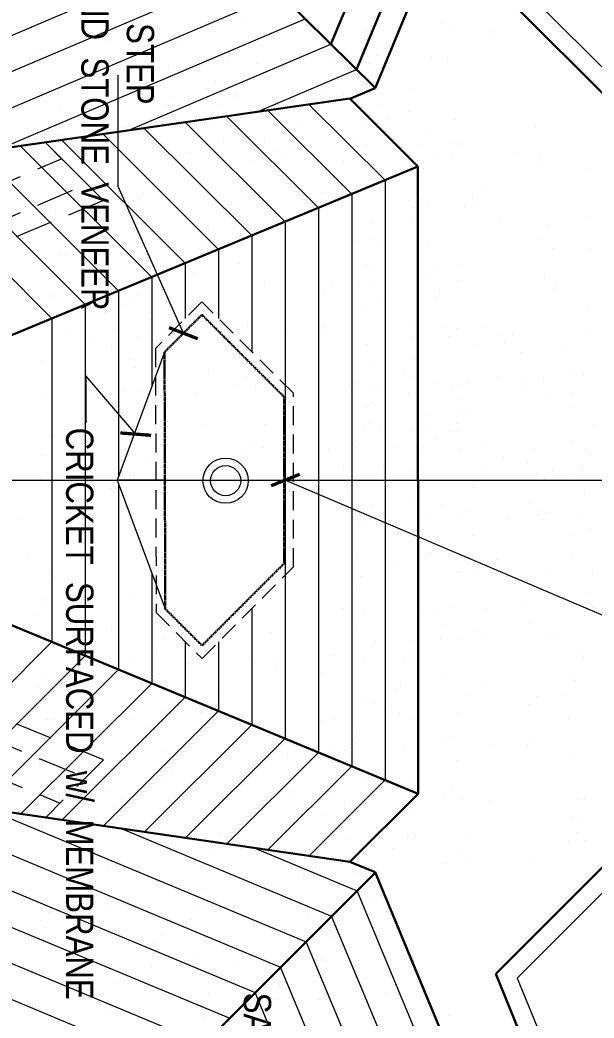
# Model space of a CAD drawing. Header units: inches. Extents: x -10188 to 9179, y -281 to 6710.
# Drawn here: x -1920.1 to -1730.5, y 1859.7 to 2189.4 of the extents above; entities that cross this region are included whole.
import ezdxf

# ---------------------------------------------------------------- set-up
doc = ezdxf.new("R2010")
doc.units = ezdxf.units.IN
doc.header["$MEASUREMENT"] = 0
doc.linetypes.add('HIDDEN', pattern=[0.375, 0.25, -0.125])
for name, color, linetype, lineweight in [('GUTTER', 7, 'Continuous', 15), ('MASONRY', 16, 'HIDDEN', 30), ('ROOF LINE', 7, 'Continuous', 30), ('ROOFLINE', 7, 'HIDDEN', 30)]:
    doc.layers.add(name, color=color, linetype=linetype, lineweight=lineweight)
doc.layers.add('ROOF_FRAMING_PLAN', color=3, linetype='Continuous')
doc.layers.add('SOUTH_ELEVATION', color=7, linetype='Continuous')
doc.styles.add('ARCHENT', font='technical.ttf', dxfattribs={"height": 6})
doc.styles.add('ARCHENTLTD', font='technical.ttf', dxfattribs={"height": 0.1875})
doc.dimstyles.new('ARCHENTLTD', dxfattribs={"dimscale": 0.05, "dimtxt": 0.1875, "dimasz": 3, "dimexe": 9, "dimexo": 1, "dimgap": 2.5, "dimtad": 0, "dimdec": 1, "dimzin": 1, "dimdsep": 46, "dimlunit": 4, "dimtxsty": 'ARCHENTLTD', "dimblk": 'ARCHTICK', "dimcen": 6, "dimclrd": 256, "dimclre": 256, "dimclrt": 256, "dimaunit": 1, "dimadec": 0, "dimazin": 0, "dimtfac": 1, "dimtdec": 1, "dimtofl": 0, "dimtmove": 1, "dimatfit": 3, "dimldrblk": 'ARCHTICK', "dimfxl": 1, "dimfrac": 2, "dimtolj": 1, "dimtzin": 0, "dimlwd": 9, "dimlwe": 9, "dimarcsym": 0})

# ---------------------------------------------------------------- blocks, each defined once
blk = doc.blocks.new('_ArchTick')
at = {"color": 0, "linetype": 'ByBlock', "const_width": 0.15}
blk.add_lwpolyline([(-0.5, -0.5), (0.5, 0.5)], dxfattribs=at)

msp = doc.modelspace()

# ---------------------------------------------------------------- linework, layer by layer
at = {"layer": 'GUTTER'}
for p, q in [((-1774.27, 2220.27), (-1651.46, 2097.43)), ((-1651.41, 1977.45), (-1755.89, 1872.88)), ((-1755.89, 1872.88), (-1730.58, 1811.09))]:
    msp.add_line(p, q, dxfattribs=at)
at = {"layer": 'MASONRY', "linetype": 'HIDDEN', "lineweight": 9, "ltscale": 25}
for p, q in [((-1860.01, 2096.28), (-1875.35, 2080.94)), ((-1829.81, 2066.1), (-1860.01, 2096.28)), ((-1875.35, 2080.94), (-1875.11, 1993.64)), ((-1829.79, 2008.71), (-1829.81, 2066.1)), ((-1859.97, 1978.51), (-1829.79, 2008.71)), ((-1875.11, 1993.64), (-1859.97, 1978.51))]:
    msp.add_line(p, q, dxfattribs=at)
at = {"layer": 'MASONRY'}
for p, q in [((-1860.01, 2092.04), (-1872.34, 2079.7)), ((-1832.8, 2064.85), (-1860.01, 2092.04)), ((-1872.34, 2079.7), (-1872.12, 1994.88)), ((-1832.79, 2009.95), (-1832.8, 2064.85)), ((-1859.97, 1982.75), (-1832.79, 2009.95)), ((-1872.12, 1994.88), (-1859.97, 1982.75))]:
    msp.add_line(p, q, dxfattribs=at)
at = {"layer": 'ROOF LINE', "color": 93}
for p, q in [((-1770.22, 2295.56), (-1817.43, 2181.4)), ((-1758.31, 2295.58), (-1808.98, 2173.04)), ((-1913.61, 2276.6), (-1802.94, 2167.06)), ((-1999.37, 2053.52), (-1788.65, 2140.97)), ((-1999.37, 2021.22), (-1788.57, 1933.79)), ((-1912.91, 1797.54), (-1802.61, 1907.92))]:
    msp.add_line(p, q, dxfattribs=at)
at = {"layer": 'ROOF LINE'}
for p, q in [((-1749.65, 2295.47), (-1802.83, 2166.94)), ((-1781.51, 2219.03), (-1657.46, 2094.95)), ((-1811.13, 2163.42), (-1802.83, 2166.94)), ((-1931.5, 2146.2), (-1811.19, 2163.48)), ((-1811.19, 2163.48), (-1788.67, 2140.96)), ((-1788.65, 2140.97), (-1788.57, 1933.79)), ((-1657.41, 1979.93), (-1762.95, 1874.29)), ((-1811.1, 1911.3), (-1788.57, 1933.79)), ((-1930.98, 1928.77), (-1811.19, 1911.28)), ((-1802.74, 1907.84), (-1811.1, 1911.3)), ((-1749.47, 1779.35), (-1802.74, 1907.84)), ((-1762.95, 1874.29), (-1735.18, 1806.5))]:
    msp.add_line(p, q, dxfattribs=at)
at = {"layer": 'ROOF LINE', "color": 93, "lineweight": 9}
for p, q in [((-1931.56, 2180.64), (-1851.22, 2214.84)), ((-1931.54, 2168.69), (-1842.77, 2206.48)), ((-1931.52, 2156.75), (-1834.32, 2198.12)), ((-1931.5, 2144.8), (-1825.88, 2189.76)), ((-1887.52, 2099.94), (-1975.92, 2188.1)), ((-1884.15, 2153), (-1817.43, 2181.4)), ((-1898.52, 2095.37), (-1980.64, 2177.27)), ((-1841.77, 2159.09), (-1808.98, 2173.04)), ((-1909.52, 2090.81), (-1985.18, 2166.26)), ((-1799.52, 2136.46), (-1824.67, 2161.54)), ((-1821.52, 2127.33), (-1851.91, 2157.63)), ((-1810.52, 2131.89), (-1838.29, 2159.59)), ((-1843.52, 2118.2), (-1879.14, 2153.72)), ((-1832.52, 2122.76), (-1865.53, 2155.68)), ((-1854.52, 2113.63), (-1892.76, 2151.77)), ((-1876.52, 2104.5), (-1919.99, 2147.86)), ((-1892.5, 2129.76), (-1911.82, 2149.03)), ((-1865.52, 2109.07), (-1906.38, 2149.81)), ((-1799.52, 2136.46), (-1799.52, 1938.34)), ((-1810.52, 2131.89), (-1810.52, 1942.9)), ((-1821.52, 2127.33), (-1821.52, 1947.46)), ((-1832.52, 2122.76), (-1832.52, 1952.02)), ((-1843.52, 2118.2), (-1843.52, 2079.81)), ((-1854.52, 2113.63), (-1854.52, 2090.8)), ((-1865.52, 2109.07), (-1865.52, 2090.77)), ((-1876.52, 2104.5), (-1876.52, 2068.44)), ((-1887.52, 2099.94), (-1887.52, 2038.84)), ((-1898.52, 2095.37), (-1898.52, 1979.4)), ((-1909.52, 2090.81), (-1909.52, 1983.96)), ((-1887.52, 2036.05), (-1887.52, 1974.84)), ((-1876.52, 2006.66), (-1876.52, 1970.27)), ((-1843.52, 1994.96), (-1843.52, 1956.59)), ((-1985.15, 1908.48), (-1909.52, 1983.96)), ((-1865.52, 1984.06), (-1865.52, 1965.71)), ((-1854.52, 1983.96), (-1854.52, 1961.15)), ((-1980.61, 1897.47), (-1898.52, 1979.4)), ((-1976.07, 1886.46), (-1887.52, 1974.84)), ((-1919.98, 1926.9), (-1876.52, 1970.27)), ((-1906.36, 1924.95), (-1865.52, 1965.71)), ((-1892.75, 1922.99), (-1854.52, 1961.15)), ((-1879.14, 1921.04), (-1843.52, 1956.59)), ((-1865.53, 1919.08), (-1832.52, 1952.02)), ((-1851.91, 1917.13), (-1821.52, 1947.46)), ((-1838.3, 1915.18), (-1810.52, 1942.9)), ((-1824.69, 1913.22), (-1799.52, 1938.34)), ((-1930.98, 1928.8), (-1825.6, 1884.91)), ((-1886.16, 1922.05), (-1817.19, 1893.33)), ((-1931, 1916.89), (-1834.01, 1876.5)), ((-1842.49, 1915.78), (-1808.78, 1901.74)), ((-1931.02, 1904.98), (-1842.41, 1868.08)), ((-1757.76, 1779.46), (-1808.78, 1901.74)), ((-1931.04, 1893.08), (-1850.82, 1859.67)), ((-1769.67, 1779.44), (-1817.19, 1893.33)), ((-1781.58, 1779.42), (-1825.6, 1884.91)), ((-1931.06, 1881.17), (-1859.23, 1851.25)), ((-1793.5, 1779.41), (-1834.01, 1876.5)), ((-1931.09, 1869.26), (-1867.64, 1842.84)), ((-1805.41, 1779.39), (-1842.41, 1868.08))]:
    msp.add_line(p, q, dxfattribs=at)
at = {"layer": 'ROOF LINE', "color": 7, "linetype": 'HIDDEN', "lineweight": 9, "ltscale": 50}
for p, q in [((-1892.5, 2129.76), (-1911.82, 2149.03)), ((-1931.47, 2132.86), (-1906.34, 2143.56)), ((-1931.45, 2120.91), (-1897.94, 2135.18)), ((-1931.09, 1952.67), (-1898.44, 1939.08)), ((-1892.5, 1945), (-1911.82, 1925.73)), ((-1930.96, 1940.7), (-1906.87, 1930.67))]:
    msp.add_line(p, q, dxfattribs=at)
at = {"layer": 'ROOF LINE', "linetype": 'HIDDEN', "lineweight": 9, "ltscale": 50}
for p, q in [((-1892.5, 2129.76), (-1931.3, 2113.67)), ((-1892.51, 1944.99), (-1931.25, 1961.02))]:
    msp.add_line(p, q, dxfattribs=at)
at = {"layer": 'ROOF LINE', "lineweight": 9}
for p, q in [((-1872.34, 2079.7), (-1888.04, 2037.44)), ((-1888.04, 2037.44), (-1872.12, 1994.88)), ((-1872.23, 2037.44), (-1888.04, 2037.44))]:
    msp.add_line(p, q, dxfattribs=at)
for centre, radius in [((-1852.17, 2037.22), 7.48), ((-1852.17, 2037.22, -2), 4.97)]:
    msp.add_circle(centre, radius, dxfattribs=at)
at = {"layer": 'ROOFLINE', "color": 7, "linetype": 'Continuous', "lineweight": 25, "ltscale": 100}
for p, q in [((-1916.32, 2186.83), (-1916.32, 2186.83)), ((-1885.97, 2188.64), (-1885.97, 2188.64)), ((-1853.02, 2188.82), (-1853.02, 2188.82)), ((-1846.22, 2189.26), (-1846.22, 2189.26)), ((-1780.44, 2189.04), (-1780.44, 2189.04)), ((-1776.86, 2186.99), (-1776.86, 2186.99)), ((-1891.06, 2182.8), (-1891.06, 2182.8)), ((-1877.05, 2183.92), (-1877.05, 2183.92)), ((-1863.57, 2184.15), (-1863.57, 2184.15)), ((-1834.67, 2185.1), (-1834.67, 2185.1)), ((-1818.49, 2183.02), (-1818.49, 2183.02)), ((-1805.77, 2186.04), (-1805.77, 2186.04)), ((-1764.82, 2183.83), (-1764.82, 2183.83)), ((-1763.88, 2185.77), (-1763.88, 2185.77)), ((-1867.03, 2181.71), (-1867.03, 2181.71)), ((-1799.69, 2179.87), (-1799.69, 2179.87)), ((-1915.3, 2179.02), (-1915.3, 2179.02)), ((-1892.34, 2176.77), (-1892.34, 2176.77)), ((-1881.08, 2177.6), (-1881.08, 2177.6)), ((-1858.18, 2176.21), (-1858.18, 2176.21)), ((-1857.24, 2176.52), (-1857.24, 2176.52)), ((-1854.71, 2179.29), (-1854.71, 2179.29)), ((-1851.41, 2176.63), (-1851.41, 2176.63)), ((-1820.47, 2179.06), (-1820.47, 2179.06)), ((-1810.85, 2176.21), (-1810.85, 2176.21)), ((-1802.35, 2177.67), (-1802.35, 2177.67)), ((-1784.26, 2177.03), (-1784.26, 2177.03)), ((-1778.84, 2176.85), (-1778.84, 2176.85)), ((-1894.87, 2174), (-1894.87, 2174)), ((-1890.04, 2174.99), (-1890.04, 2174.99)), ((-1870.97, 2174.19), (-1870.97, 2174.19)), ((-1842.07, 2175.14), (-1842.07, 2175.14)), ((-1817.46, 2175.21), (-1817.46, 2175.21)), ((-1813.17, 2176.08), (-1813.17, 2176.08)), ((-1804.88, 2174.91), (-1804.88, 2174.91)), ((-1893.58, 2171.62), (-1893.58, 2171.62)), ((-1814.88, 2169.88), (-1814.88, 2169.88)), ((-1811.71, 2170.08), (-1811.71, 2170.08)), ((-1913.69, 2166.83), (-1913.69, 2166.83)), ((-1858.03, 2166.94), (-1858.03, 2166.94)), ((-1855.5, 2169.19), (-1855.5, 2169.19)), ((-1790.93, 2166.7), (-1790.93, 2166.7)), ((-1877.63, 2163.87), (-1877.63, 2163.87)), ((-1869.2, 2163.47), (-1869.2, 2163.47)), ((-1848.73, 2164.81), (-1848.73, 2164.81)), ((-1848.41, 2164.1), (-1848.41, 2164.1)), ((-1819.83, 2165.76), (-1819.83, 2165.76)), ((-1815.85, 2163.02), (-1815.85, 2163.02)), ((-1813.37, 2164.94), (-1813.37, 2164.94)), ((-1906.83, 2160.95), (-1906.83, 2160.95)), ((-1888.43, 2162.8), (-1888.43, 2162.8)), ((-1871.86, 2161.28), (-1871.86, 2161.28)), ((-1854.47, 2161.38), (-1854.47, 2161.38)), ((-1816.84, 2161.86), (-1816.84, 2161.86)), ((-1815.9, 2162.17), (-1815.9, 2162.17)), ((-1810.69, 2162.28), (-1810.69, 2162.28)), ((-1801.84, 2161.44), (-1801.84, 2161.44)), ((-1904.91, 2158.91), (-1904.91, 2158.91)), ((-1874.39, 2158.51), (-1874.39, 2158.51)), ((-1852.44, 2157.77), (-1852.44, 2157.77)), ((-1798.33, 2156.75), (-1798.33, 2156.75)), ((-1791.83, 2159.23), (-1791.83, 2159.23)), ((-1776.15, 2156.47), (-1776.15, 2156.47)), ((-1885.03, 2153.91), (-1885.03, 2153.91)), ((-1856.13, 2154.86), (-1856.13, 2154.86)), ((-1848.73, 2156.25), (-1848.73, 2156.25)), ((-1827.23, 2155.8), (-1827.23, 2155.8)), ((-1805.87, 2155.12), (-1805.87, 2155.12)), ((-1749.68, 2154.19), (-1749.68, 2154.19)), ((-1908.94, 2152.59), (-1908.94, 2152.59)), ((-1907.65, 2151.34), (-1907.65, 2151.34)), ((-1885.97, 2151.98), (-1885.97, 2151.98)), ((-1878.74, 2152.28), (-1878.74, 2152.28)), ((-1809.08, 2150.08), (-1809.08, 2150.08)), ((-1785.02, 2152.26), (-1785.02, 2152.26)), ((-1852.87, 2149.19), (-1852.87, 2149.19)), ((-1839.4, 2149.33), (-1839.4, 2149.33)), ((-1834.85, 2146.72), (-1834.85, 2146.72)), ((-1830.52, 2146.93), (-1830.52, 2146.93)), ((-1805.95, 2147.67), (-1805.95, 2147.67)), ((-1787.72, 2148.17), (-1787.72, 2148.17)), ((-1777.05, 2148.61), (-1777.05, 2148.61)), ((-1775.5, 2147.51), (-1775.5, 2147.51)), ((-1775.12, 2148.67), (-1775.12, 2148.67)), ((-1911.01, 2146.45), (-1911.01, 2146.45)), ((-1863.75, 2145.78), (-1863.75, 2145.78)), ((-1833.06, 2144.16), (-1833.06, 2144.16)), ((-1782.82, 2144.46), (-1782.82, 2144.46)), ((-1777.1, 2143.93), (-1777.1, 2143.93)), ((-1756.91, 2145.56), (-1756.91, 2145.56)), ((-1748.2, 2144.88), (-1748.2, 2144.88)), ((-1885.89, 2141.93), (-1885.89, 2141.93)), ((-1843.43, 2143), (-1843.43, 2143)), ((-1813.17, 2142.64), (-1813.17, 2142.64)), ((-1806, 2142.99), (-1806, 2142.99)), ((-1786.7, 2140.36), (-1786.7, 2140.36)), ((-1748.07, 2142), (-1748.07, 2142)), ((-1732.86, 2140.43), (-1732.86, 2140.43)), ((-1909.98, 2138.64), (-1909.98, 2138.64)), ((-1876.97, 2137.21), (-1876.97, 2137.21)), ((-1812.14, 2134.84), (-1812.14, 2134.84)), ((-1766.4, 2134.64), (-1766.4, 2134.64)), ((-1893.77, 2133.25), (-1893.77, 2133.25)), ((-1881, 2130.89), (-1881, 2130.89)), ((-1879.18, 2131.67), (-1879.18, 2131.67)), ((-1845.01, 2131.11), (-1845.01, 2131.11)), ((-1820.38, 2132.34), (-1820.38, 2132.34)), ((-1789.19, 2132.58), (-1789.19, 2132.58)), ((-1770.59, 2130.63), (-1770.59, 2130.63)), ((-1881.71, 2128.91), (-1881.71, 2128.91)), ((-1850.19, 2128.81), (-1850.19, 2128.81)), ((-1791.72, 2129.82), (-1791.72, 2129.82)), ((-1790.43, 2127.44), (-1790.43, 2127.44)), ((-1785.09, 2128.17), (-1785.09, 2128.17)), ((-1773.13, 2127.86), (-1773.13, 2127.86)), ((-1770.43, 2128.32), (-1770.43, 2128.32)), ((-1908.37, 2126.45), (-1908.37, 2126.45)), ((-1877.13, 2124.6), (-1877.13, 2124.6)), ((-1848.23, 2125.55), (-1848.23, 2125.55)), ((-1819.33, 2126.49), (-1819.33, 2126.49)), ((-1761.57, 2123.7), (-1761.57, 2123.7)), ((-1732.67, 2124.64), (-1732.67, 2124.64)), ((-1857.94, 2120.23), (-1857.94, 2120.23)), ((-1849.16, 2121.01), (-1849.16, 2121.01)), ((-1810.54, 2122.64), (-1810.54, 2122.64)), ((-1803.96, 2122.53), (-1803.96, 2122.53)), ((-1790.48, 2122.75), (-1790.48, 2122.75)), ((-1745.39, 2121.62), (-1745.39, 2121.62)), ((-1747.37, 2117.66), (-1747.37, 2117.66)), ((-1893.67, 2115.86), (-1893.67, 2115.86)), ((-1858.69, 2116.19), (-1858.69, 2116.19)), ((-1807.99, 2116.2), (-1807.99, 2116.2)), ((-1803.68, 2116.77), (-1803.68, 2116.77)), ((-1801.76, 2114.73), (-1801.76, 2114.73)), ((-1785.09, 2114.81), (-1785.09, 2114.81)), ((-1744.36, 2113.82), (-1744.36, 2113.82)), ((-1907.14, 2112.08), (-1907.14, 2112.08)), ((-1904.83, 2112.2), (-1904.83, 2112.2)), ((-1878.24, 2113.02), (-1878.24, 2113.02)), ((-1861.23, 2113.42), (-1861.23, 2113.42)), ((-1731.79, 2113.51), (-1731.79, 2113.51)), ((-1847.55, 2108.81), (-1847.55, 2108.81)), ((-1805.79, 2108.4), (-1805.79, 2108.4)), ((-1804.49, 2107.16), (-1804.49, 2107.16)), ((-1782.41, 2107.79), (-1782.41, 2107.79)), ((-1775.59, 2108.1), (-1775.59, 2108.1)), ((-1908.86, 2105.88), (-1908.86, 2105.88)), ((-1905.69, 2106.07), (-1905.69, 2106.07)), ((-1862.3, 2105.27), (-1862.3, 2105.27)), ((-1833.39, 2106.21), (-1833.39, 2106.21)), ((-1784.93, 2105.55), (-1784.93, 2105.55)), ((-1746.74, 2104.36), (-1746.74, 2104.36)), ((-1907.35, 2100.93), (-1907.35, 2100.93)), ((-1873.19, 2100.37), (-1873.19, 2100.37)), ((-1839.32, 2102.61), (-1839.32, 2102.61)), ((-1817.36, 2101.84), (-1817.36, 2101.84)), ((-1807.85, 2102.27), (-1807.85, 2102.27)), ((-1804.54, 2102.47), (-1804.54, 2102.47)), ((-1775.64, 2103.42), (-1775.64, 2103.42)), ((-1743.75, 2100.46), (-1743.75, 2100.46)), ((-1742.76, 2101.62), (-1742.76, 2101.62)), ((-1909.88, 2098.16), (-1909.88, 2098.16)), ((-1908.96, 2098.42), (-1908.96, 2098.42)), ((-1904.66, 2098.27), (-1904.66, 2098.27)), ((-1899.42, 2097.49), (-1899.42, 2097.49)), ((-1881.21, 2098.69), (-1881.21, 2098.69)), ((-1819.89, 2099.07), (-1819.89, 2099.07)), ((-1801.3, 2097.12), (-1801.3, 2097.12)), ((-1798.77, 2099.88), (-1798.77, 2099.88)), ((-1782.73, 2097.75), (-1782.73, 2097.75)), ((-1781.38, 2099.99), (-1781.38, 2099.99)), ((-1885.8, 2095.22), (-1885.8, 2095.22)), ((-1884.57, 2094.98), (-1884.57, 2094.98)), ((-1883.74, 2095.92), (-1883.74, 2095.92)), ((-1843.35, 2096.29), (-1843.35, 2096.29)), ((-1806.83, 2094.46), (-1806.83, 2094.46)), ((-1912.99, 2092.1), (-1912.99, 2092.1)), ((-1892.31, 2092.74), (-1892.31, 2092.74)), ((-1876.88, 2090.5), (-1876.88, 2090.5)), ((-1732.78, 2093.72), (-1732.78, 2093.72)), ((-1848.42, 2087.18), (-1848.42, 2087.18)), ((-1844.87, 2088.44), (-1844.87, 2088.44)), ((-1819.51, 2088.12), (-1819.51, 2088.12)), ((-1790.61, 2089.07), (-1790.61, 2089.07)), ((-1779.77, 2087.79), (-1779.77, 2087.79)), ((-1776.02, 2087.49), (-1776.02, 2087.49)), ((-1766.31, 2087.93), (-1766.31, 2087.93)), ((-1903.06, 2086.07), (-1903.06, 2086.07)), ((-1888.5, 2087.12), (-1888.5, 2087.12)), ((-1880.91, 2084.18), (-1880.91, 2084.18)), ((-1877.32, 2086.23), (-1877.32, 2086.23)), ((-1831.85, 2086.02), (-1831.85, 2086.02)), ((-1820.3, 2085.63), (-1820.3, 2085.63)), ((-1790.66, 2084.38), (-1790.66, 2084.38)), ((-1778.55, 2084.73), (-1778.55, 2084.73)), ((-1761.76, 2085.33), (-1761.76, 2085.33)), ((-1757.43, 2085.53), (-1757.43, 2085.53)), ((-1732.86, 2086.27), (-1732.86, 2086.27)), ((-1895.7, 2082.87), (-1895.7, 2082.87)), ((-1889.93, 2081.44), (-1889.93, 2081.44)), ((-1843.84, 2080.63), (-1843.84, 2080.63)), ((-1805.22, 2082.26), (-1805.22, 2082.26)), ((-1770.34, 2081.61), (-1770.34, 2081.61)), ((-1759.96, 2082.77), (-1759.96, 2082.77)), ((-1740.08, 2081.25), (-1740.08, 2081.25)), ((-1887.47, 2079.31), (-1887.47, 2079.31)), ((-1790.24, 2077.8), (-1790.24, 2077.8)), ((-1754.9, 2079.73), (-1754.9, 2079.73)), ((-1912.8, 2076.31), (-1912.8, 2076.31)), ((-1883.89, 2077.26), (-1883.89, 2077.26)), ((-1881.89, 2074.61), (-1881.89, 2074.61)), ((-1803.87, 2075.82), (-1803.87, 2075.82)), ((-1857.86, 2073.52), (-1857.86, 2073.52)), ((-1845.53, 2071.09), (-1845.53, 2071.09)), ((-1792.94, 2073.71), (-1792.94, 2073.71)), ((-1790.51, 2071.68), (-1790.51, 2071.68)), ((-1762.13, 2071.1), (-1762.13, 2071.1)), ((-1747.29, 2070.95), (-1747.29, 2070.95)), ((-1739.05, 2073.44), (-1739.05, 2073.44)), ((-1734.06, 2072.3), (-1734.06, 2072.3)), ((-1909.38, 2067.95), (-1909.38, 2067.95)), ((-1848.06, 2068.33), (-1848.06, 2068.33)), ((-1842.24, 2068.43), (-1842.24, 2068.43)), ((-1811.22, 2068.53), (-1811.22, 2068.53)), ((-1807.9, 2069.49), (-1807.9, 2069.49)), ((-1803.99, 2067.89), (-1803.99, 2067.89)), ((-1801.67, 2068.02), (-1801.67, 2068.02)), ((-1782.32, 2069.47), (-1782.32, 2069.47)), ((-1777.09, 2067.42), (-1777.09, 2067.42)), ((-1775.09, 2068.84), (-1775.09, 2068.84)), ((-1771.92, 2069.72), (-1771.92, 2069.72)), ((-1753.42, 2070.42), (-1753.42, 2070.42)), ((-1753.29, 2067.54), (-1753.29, 2067.54)), ((-1911.91, 2065.18), (-1911.91, 2065.18)), ((-1885.87, 2067.12), (-1885.87, 2067.12)), ((-1880.86, 2066.8), (-1880.86, 2066.8)), ((-1861.79, 2066), (-1861.79, 2066)), ((-1832.89, 2066.95), (-1832.89, 2066.95)), ((-1791.92, 2065.9), (-1791.92, 2065.9)), ((-1775.14, 2064.15), (-1775.14, 2064.15)), ((-1746.23, 2065.1), (-1746.23, 2065.1)), ((-1738.08, 2065.97), (-1738.08, 2065.97)), ((-1805.7, 2061.69), (-1805.7, 2061.69)), ((-1804.04, 2063.21), (-1804.04, 2063.21)), ((-1802.54, 2061.89), (-1802.54, 2061.89)), ((-1737.44, 2061.25), (-1737.44, 2061.25)), ((-1784.85, 2058.83), (-1784.85, 2058.83)), ((-1776.06, 2059.61), (-1776.06, 2059.61)), ((-1771.62, 2060.18), (-1771.62, 2060.18)), ((-1897.96, 2056.97), (-1897.96, 2056.97)), ((-1879.25, 2054.61), (-1879.25, 2054.61)), ((-1860.02, 2055.28), (-1860.02, 2055.28)), ((-1839.24, 2055.9), (-1839.24, 2055.9)), ((-1804.19, 2056.75), (-1804.19, 2056.75)), ((-1785.6, 2054.79), (-1785.6, 2054.79)), ((-1775.81, 2056.17), (-1775.81, 2056.17)), ((-1730.58, 2055.37), (-1730.58, 2055.37)), ((-1908.87, 2051.71), (-1908.87, 2051.71)), ((-1806.73, 2053.98), (-1806.73, 2053.98)), ((-1801.51, 2054.08), (-1801.51, 2054.08)), ((-1790.31, 2053.71), (-1790.31, 2053.71)), ((-1788.13, 2052.02), (-1788.13, 2052.02)), ((-1782.65, 2051.03), (-1782.65, 2051.03)), ((-1778.35, 2053.4), (-1778.35, 2053.4)), ((-1775.65, 2053.86), (-1775.65, 2053.86)), ((-1843.26, 2049.58), (-1843.26, 2049.58)), ((-1839.55, 2048.06), (-1839.55, 2048.06)), ((-1818.05, 2047.61), (-1818.05, 2047.61)), ((-1809.18, 2048.07), (-1809.18, 2048.07)), ((-1795.7, 2048.3), (-1795.7, 2048.3)), ((-1789.15, 2048.55), (-1789.15, 2048.55)), ((-1766.8, 2049.24), (-1766.8, 2049.24)), ((-1737.89, 2050.19), (-1737.89, 2050.19)), ((-1912.9, 2045.39), (-1912.9, 2045.39)), ((-1883.18, 2046.74), (-1883.18, 2046.74)), ((-1875.86, 2045.72), (-1875.86, 2045.72)), ((-1846.96, 2046.66), (-1846.96, 2046.66)), ((-1774.46, 2047.42), (-1774.46, 2047.42)), ((-1760.3, 2044.82), (-1760.3, 2044.82)), ((-1750.61, 2047.17), (-1750.61, 2047.17)), ((-1732.69, 2047.01), (-1732.69, 2047.01)), ((-1731.4, 2045.76), (-1731.4, 2045.76)), ((-1876.8, 2043.79), (-1876.8, 2043.79)), ((-1813.21, 2041.74), (-1813.21, 2041.74)), ((-1799.9, 2041.89), (-1799.9, 2041.89)), ((-1789.2, 2043.87), (-1789.2, 2043.87)), ((-1766.23, 2041.22), (-1766.23, 2041.22)), ((-1752.59, 2043.2), (-1752.59, 2043.2)), ((-1734.48, 2041.82), (-1734.48, 2041.82)), ((-1912.98, 2037.94), (-1912.98, 2037.94)), ((-1884.08, 2038.89), (-1884.08, 2038.89)), ((-1882.54, 2037.78), (-1882.54, 2037.78)), ((-1882.16, 2038.94), (-1882.16, 2038.94)), ((-1800.09, 2038.97), (-1800.09, 2038.97)), ((-1790.31, 2040.35), (-1790.31, 2040.35)), ((-1749.58, 2039.36), (-1749.58, 2039.36)), ((-1744.26, 2040.44), (-1744.26, 2040.44)), ((-1737.01, 2039.05), (-1737.01, 2039.05)), ((-1734.76, 2040.87), (-1734.76, 2040.87)), ((-1889.85, 2034.73), (-1889.85, 2034.73)), ((-1770.26, 2034.89), (-1770.26, 2034.89)), ((-1746.8, 2037.68), (-1746.8, 2037.68)), ((-1811.47, 2033.59), (-1811.47, 2033.59)), ((-1787.63, 2033.34), (-1787.63, 2033.34)), ((-1733.73, 2033.06), (-1733.73, 2033.06)), ((-1809.76, 2028.01), (-1809.76, 2028.01)), ((-1803.79, 2029.1), (-1803.79, 2029.1)), ((-1790.15, 2031.09), (-1790.15, 2031.09)), ((-1780.86, 2028.96), (-1780.86, 2028.96)), ((-1751.96, 2029.9), (-1751.96, 2029.9)), ((-1919.17, 2025.11), (-1919.17, 2025.11)), ((-1804.22, 2024.84), (-1804.22, 2024.84)), ((-1803.99, 2025.42), (-1803.99, 2025.42)), ((-1786.6, 2025.53), (-1786.6, 2025.53)), ((-1775.32, 2025.78), (-1775.32, 2025.78)), ((-1771.78, 2027.04), (-1771.78, 2027.04)), ((-1758.75, 2024.63), (-1758.75, 2024.63)), ((-1748.97, 2026), (-1748.97, 2026)), ((-1747.98, 2027.16), (-1747.98, 2027.16)), ((-1746.42, 2026.73), (-1746.42, 2026.73)), ((-1733.97, 2025.59), (-1733.97, 2025.59)), ((-1896.22, 2022.85), (-1896.22, 2022.85)), ((-1807.82, 2022.78), (-1807.82, 2022.78)), ((-1806.52, 2022.66), (-1806.52, 2022.66)), ((-1747.2, 2024.24), (-1747.2, 2024.24)), ((-1898.75, 2020.09), (-1898.75, 2020.09)), ((-1770.75, 2019.23), (-1770.75, 2019.23)), ((-1738, 2019.26), (-1738, 2019.26)), ((-1732.13, 2020.87), (-1732.13, 2020.87)), ((-1897.46, 2017.71), (-1897.46, 2017.71)), ((-1917.57, 2012.91), (-1917.57, 2012.91)), ((-1808.79, 2013.21), (-1808.79, 2013.21)), ((-1785, 2013.33), (-1785, 2013.33)), ((-1784.76, 2012.12), (-1784.76, 2012.12)), ((-1771.53, 2013.47), (-1771.53, 2013.47)), ((-1738.08, 2011.81), (-1738.08, 2011.81)), ((-1795.88, 2009.92), (-1795.88, 2009.92)), ((-1772.44, 2009.7), (-1772.44, 2009.7)), ((-1766.98, 2010.87), (-1766.98, 2010.87)), ((-1765.18, 2008.31), (-1765.18, 2008.31)), ((-1762.65, 2011.07), (-1762.65, 2011.07)), ((-1910.71, 2007.04), (-1910.71, 2007.04)), ((-1908.79, 2005), (-1908.79, 2005)), ((-1807.76, 2005.4), (-1807.76, 2005.4)), ((-1775.56, 2007.15), (-1775.56, 2007.15)), ((-1774.97, 2006.93), (-1774.97, 2006.93)), ((-1769.14, 2007.04), (-1769.14, 2007.04)), ((-1759.8, 2005.55), (-1759.8, 2005.55)), ((-1745.3, 2006.79), (-1745.3, 2006.79)), ((-1730.9, 2006.5), (-1730.9, 2006.5)), ((-1788.7, 2004.61), (-1788.7, 2004.61)), ((-1912.82, 1998.67), (-1912.82, 1998.67)), ((-1882.62, 1998.37), (-1882.62, 1998.37)), ((-1809.09, 2001.36), (-1809.09, 2001.36)), ((-1744.27, 1998.98), (-1744.27, 1998.98)), ((-1732.61, 2000.3), (-1732.61, 2000.3)), ((-1911.52, 1997.43), (-1911.52, 1997.43)), ((-1813.12, 1995.03), (-1813.12, 1995.03)), ((-1777.14, 1995.26), (-1777.14, 1995.26)), ((-1752.51, 1996.49), (-1752.51, 1996.49)), ((-1731.1, 1995.35), (-1731.1, 1995.35)), ((-1914.88, 1992.54), (-1914.88, 1992.54)), ((-1806.16, 1993.21), (-1806.16, 1993.21)), ((-1786.93, 1993.88), (-1786.93, 1993.88)), ((-1782.31, 1992.96), (-1782.31, 1992.96)), ((-1766.14, 1994.51), (-1766.14, 1994.51)), ((-1733.63, 1992.59), (-1733.63, 1992.59)), ((-1809.26, 1988.75), (-1809.26, 1988.75)), ((-1780.36, 1989.69), (-1780.36, 1989.69)), ((-1751.46, 1990.64), (-1751.46, 1990.64)), ((-1889.76, 1988.02), (-1889.76, 1988.02)), ((-1872.47, 1985.05), (-1872.47, 1985.05)), ((-1837.13, 1986.99), (-1837.13, 1986.99)), ((-1781.28, 1985.15), (-1781.28, 1985.15)), ((-1773.86, 1985.27), (-1773.86, 1985.27)), ((-1770.17, 1988.18), (-1770.17, 1988.18)), ((-1766.46, 1986.66), (-1766.46, 1986.66)), ((-1744.96, 1986.21), (-1744.96, 1986.21)), ((-1742.66, 1986.79), (-1742.66, 1986.79)), ((-1913.86, 1984.73), (-1913.86, 1984.73)), ((-1803.7, 1982.39), (-1803.7, 1982.39)), ((-1802.76, 1984.32), (-1802.76, 1984.32)), ((-1790.07, 1984.38), (-1790.07, 1984.38)), ((-1897.64, 1979.34), (-1897.64, 1979.34)), ((-1875.17, 1980.97), (-1875.17, 1980.97)), ((-1816.29, 1979.55), (-1816.29, 1979.55)), ((-1806.74, 1978.61), (-1806.74, 1978.61)), ((-1790.82, 1980.33), (-1790.82, 1980.33)), ((-1788.54, 1979.82), (-1788.54, 1979.82)), ((-1735.8, 1980.91), (-1735.8, 1980.91)), ((-1733.89, 1978.87), (-1733.89, 1978.87)), ((-1893.45, 1975.78), (-1893.45, 1975.78)), ((-1883.05, 1977.76), (-1883.05, 1977.76)), ((-1864.55, 1976.72), (-1864.55, 1976.72)), ((-1844.36, 1978.35), (-1844.36, 1978.35)), ((-1835.65, 1977.67), (-1835.65, 1977.67)), ((-1793.36, 1977.57), (-1793.36, 1977.57)), ((-1791.07, 1977.05), (-1791.07, 1977.05)), ((-1912.25, 1972.54), (-1912.25, 1972.54)), ((-1885.58, 1975), (-1885.58, 1975)), ((-1874.15, 1973.16), (-1874.15, 1973.16)), ((-1835.53, 1974.79), (-1835.53, 1974.79)), ((-1820.32, 1973.23), (-1820.32, 1973.23)), ((-1779.68, 1972.96), (-1779.68, 1972.96)), ((-1737.92, 1972.55), (-1737.92, 1972.55)), ((-1913.82, 1969.24), (-1913.82, 1969.24)), ((-1895.61, 1970.44), (-1895.61, 1970.44)), ((-1794.42, 1969.41), (-1794.42, 1969.41)), ((-1765.52, 1970.36), (-1765.52, 1970.36)), ((-1736.62, 1971.3), (-1736.62, 1971.3)), ((-1898.14, 1967.68), (-1898.14, 1967.68)), ((-1853.85, 1967.44), (-1853.85, 1967.44)), ((-1795.83, 1968.25), (-1795.83, 1968.25)), ((-1771.45, 1966.76), (-1771.45, 1966.76)), ((-1749.48, 1965.98), (-1749.48, 1965.98)), ((-1739.98, 1966.41), (-1739.98, 1966.41)), ((-1897.54, 1961.95), (-1897.54, 1961.95)), ((-1858.05, 1963.42), (-1858.05, 1963.42)), ((-1805.31, 1964.52), (-1805.31, 1964.52)), ((-1803.03, 1964), (-1803.03, 1964)), ((-1797.26, 1962.57), (-1797.26, 1962.57)), ((-1752.02, 1963.22), (-1752.02, 1963.22)), ((-1902.9, 1958.87), (-1902.9, 1958.87)), ((-1882.12, 1959.11), (-1882.12, 1959.11)), ((-1872.54, 1960.96), (-1872.54, 1960.96)), ((-1860.58, 1960.65), (-1860.58, 1960.65)), ((-1857.88, 1961.11), (-1857.88, 1961.11)), ((-1816.7, 1959.13), (-1816.7, 1959.13)), ((-1794.8, 1960.44), (-1794.8, 1960.44)), ((-1775.48, 1960.43), (-1775.48, 1960.43)), ((-1738.95, 1958.6), (-1738.95, 1958.6)), ((-1911.02, 1958.16), (-1911.02, 1958.16)), ((-1908.7, 1958.29), (-1908.7, 1958.29)), ((-1891.41, 1955.32), (-1891.41, 1955.32)), ((-1877.93, 1955.55), (-1877.93, 1955.55)), ((-1849.03, 1956.49), (-1849.03, 1956.49)), ((-1820.12, 1957.44), (-1820.12, 1957.44)), ((-1791.22, 1958.38), (-1791.22, 1958.38)), ((-1910.1, 1954.63), (-1910.1, 1954.63)), ((-1909.57, 1952.16), (-1909.57, 1952.16)), ((-1904.33, 1953.19), (-1904.33, 1953.19)), ((-1832.84, 1954.42), (-1832.84, 1954.42)), ((-1809.01, 1954.65), (-1809.01, 1954.65)), ((-1777, 1952.58), (-1777, 1952.58)), ((-1751.64, 1952.27), (-1751.64, 1952.27)), ((-1912.73, 1951.96), (-1912.73, 1951.96)), ((-1901.87, 1951.07), (-1901.87, 1951.07)), ((-1898.29, 1949.01), (-1898.29, 1949.01)), ((-1895.44, 1949), (-1895.44, 1949)), ((-1834.82, 1950.45), (-1834.82, 1950.45)), ((-1816.71, 1949.07), (-1816.71, 1949.07)), ((-1809.44, 1950.38), (-1809.44, 1950.38)), ((-1780.54, 1951.32), (-1780.54, 1951.32)), ((-1763.98, 1950.17), (-1763.98, 1950.17)), ((-1752.42, 1949.78), (-1752.42, 1949.78)), ((-1911.22, 1947.02), (-1911.22, 1947.02)), ((-1872.54, 1947.6), (-1872.54, 1947.6)), ((-1831.81, 1946.61), (-1831.81, 1946.61)), ((-1819.24, 1946.31), (-1819.24, 1946.31)), ((-1813.04, 1948.32), (-1813.04, 1948.32)), ((-1793.19, 1948.25), (-1793.19, 1948.25)), ((-1737.35, 1946.41), (-1737.35, 1946.41)), ((-1913.76, 1944.25), (-1913.76, 1944.25)), ((-1908.54, 1944.35), (-1908.54, 1944.35)), ((-1775.97, 1944.77), (-1775.97, 1944.77)), ((-1900.26, 1938.87), (-1900.26, 1938.87)), ((-1896.18, 1938.83), (-1896.18, 1938.83)), ((-1889.68, 1941.31), (-1889.68, 1941.31)), ((-1869.86, 1940.59), (-1869.86, 1940.59)), ((-1872.38, 1938.34), (-1872.38, 1938.34)), ((-1863.09, 1936.21), (-1863.09, 1936.21)), ((-1834.19, 1937.16), (-1834.19, 1937.16)), ((-1814.01, 1938.75), (-1814.01, 1938.75)), ((-1805.29, 1938.1), (-1805.29, 1938.1)), ((-1789.98, 1937.66), (-1789.98, 1937.66)), ((-1891.99, 1935.27), (-1891.99, 1935.27)), ((-1886.22, 1932.68), (-1886.22, 1932.68)), ((-1868.83, 1932.78), (-1868.83, 1932.78)), ((-1831.2, 1933.26), (-1831.2, 1933.26)), ((-1830.21, 1934.42), (-1830.21, 1934.42)), ((-1816.2, 1932.84), (-1816.2, 1932.84)), ((-1780.19, 1932.47), (-1780.19, 1932.47)), ((-1777.66, 1935.24), (-1777.66, 1935.24)), ((-1774.36, 1932.58), (-1774.36, 1932.58)), ((-1906.94, 1932.16), (-1906.94, 1932.16)), ((-1888.75, 1929.91), (-1888.75, 1929.91)), ((-1812.99, 1930.94), (-1812.99, 1930.94)), ((-1793.92, 1930.15), (-1793.92, 1930.15)), ((-1765.02, 1931.09), (-1765.02, 1931.09)), ((-1736.12, 1932.04), (-1736.12, 1932.04)), ((-1733.8, 1932.16), (-1733.8, 1932.16)), ((-1912.36, 1928.73), (-1912.36, 1928.73)), ((-1820.23, 1926.51), (-1820.23, 1926.51)), ((-1790.51, 1927.87), (-1790.51, 1927.87)), ((-1737.83, 1925.84), (-1737.83, 1925.84)), ((-1734.66, 1926.04), (-1734.66, 1926.04)), ((-1867.23, 1920.59), (-1867.23, 1920.59)), ((-1853.76, 1920.73), (-1853.76, 1920.73)), ((-1820.31, 1919.07), (-1820.31, 1919.07)), ((-1792.15, 1919.42), (-1792.15, 1919.42)), ((-1791.41, 1920.01), (-1791.41, 1920.01)), ((-1789.48, 1920.06), (-1789.48, 1920.06)), ((-1771.36, 1920.05), (-1771.36, 1920.05)), ((-1736.32, 1920.89), (-1736.32, 1920.89)), ((-1897.58, 1918.5), (-1897.58, 1918.5)), ((-1878.11, 1917.18), (-1878.11, 1917.18)), ((-1849.21, 1918.12), (-1849.21, 1918.12)), ((-1844.88, 1918.33), (-1844.88, 1918.33)), ((-1811.38, 1918.75), (-1811.38, 1918.75)), ((-1797.18, 1915.86), (-1797.18, 1915.86)), ((-1789.86, 1918.91), (-1789.86, 1918.91)), ((-1738.85, 1918.13), (-1738.85, 1918.13)), ((-1733.64, 1918.23), (-1733.64, 1918.23)), ((-1857.79, 1914.4), (-1857.79, 1914.4)), ((-1847.41, 1915.56), (-1847.41, 1915.56)), ((-1827.53, 1914.04), (-1827.53, 1914.04)), ((-1775.39, 1913.72), (-1775.39, 1913.72)), ((-1898.48, 1910.64), (-1898.48, 1910.64)), ((-1896.93, 1909.54), (-1896.93, 1909.54)), ((-1896.55, 1910.69), (-1896.55, 1910.69)), ((-1807.99, 1909.86), (-1807.99, 1909.86)), ((-1779.08, 1910.81), (-1779.08, 1910.81)), ((-1771.68, 1912.21), (-1771.68, 1912.21)), ((-1750.18, 1911.75), (-1750.18, 1911.75)), ((-1904.25, 1906.48), (-1904.25, 1906.48)), ((-1891.32, 1908.61), (-1891.32, 1908.61)), ((-1826.5, 1906.23), (-1826.5, 1906.23)), ((-1808.92, 1907.93), (-1808.92, 1907.93)), ((-1732.03, 1906.03), (-1732.03, 1906.03)), ((-1834.74, 1903.74), (-1834.74, 1903.74)), ((-1803.54, 1903.98), (-1803.54, 1903.98)), ((-1895.35, 1902.29), (-1895.35, 1902.29)), ((-1864.54, 1900.21), (-1864.54, 1900.21)), ((-1859.37, 1902.51), (-1859.37, 1902.51)), ((-1806.08, 1901.22), (-1806.08, 1901.22)), ((-1891.49, 1896), (-1891.49, 1896)), ((-1862.59, 1896.95), (-1862.59, 1896.95)), ((-1833.69, 1897.89), (-1833.69, 1897.89)), ((-1804.78, 1898.84), (-1804.78, 1898.84)), ((-1910.61, 1894.61), (-1910.61, 1894.61)), ((-1824.89, 1894.04), (-1824.89, 1894.04)), ((-1913.15, 1891.84), (-1913.15, 1891.84)), ((-1911.85, 1889.46), (-1911.85, 1889.46)), ((-1872.3, 1891.63), (-1872.3, 1891.63)), ((-1863.52, 1892.4), (-1863.52, 1892.4)), ((-1873.05, 1887.58), (-1873.05, 1887.58)), ((-1818.03, 1888.17), (-1818.03, 1888.17)), ((-1816.12, 1886.13), (-1816.12, 1886.13)), ((-1875.59, 1884.82), (-1875.59, 1884.82)), ((-1861.91, 1880.21), (-1861.91, 1880.21)), ((-1820.15, 1879.8), (-1820.15, 1879.8)), ((-1789.95, 1879.5), (-1789.95, 1879.5)), ((-1876.65, 1876.66), (-1876.65, 1876.66)), ((-1847.75, 1877.61), (-1847.75, 1877.61)), ((-1818.85, 1878.55), (-1818.85, 1878.55)), ((-1853.68, 1874.01), (-1853.68, 1874.01)), ((-1831.72, 1873.24), (-1831.72, 1873.24)), ((-1822.21, 1873.67), (-1822.21, 1873.67)), ((-1897.02, 1870.12), (-1897.02, 1870.12)), ((-1887.54, 1871.77), (-1887.54, 1871.77)), ((-1834.25, 1870.47), (-1834.25, 1870.47)), ((-1898.93, 1866.38), (-1898.93, 1866.38)), ((-1857.71, 1867.69), (-1857.71, 1867.69)), ((-1799.32, 1867.88), (-1799.32, 1867.88)), ((-1797.09, 1869.14), (-1797.09, 1869.14)), ((-1834.66, 1865.95), (-1834.66, 1865.95)), ((-1821.18, 1865.86), (-1821.18, 1865.86)), ((-1904.16, 1859.77), (-1904.16, 1859.77)), ((-1891.24, 1861.9), (-1891.24, 1861.9)), ((-1859.23, 1859.84), (-1859.23, 1859.84)), ((-1837.36, 1861.86), (-1837.36, 1861.86)), ((-1804.97, 1860.47), (-1804.97, 1860.47)), ((-1778.47, 1860.45), (-1778.47, 1860.45)), ((-1750.72, 1860.71), (-1750.72, 1860.71))]:
    msp.add_line(p, q, dxfattribs=at)
at = {"layer": 'SOUTH_ELEVATION', "color": 6, "lineweight": 9, "ltscale": 25}
msp.add_line((-2038.39, 2037.34), (9178.82, 2037.34), dxfattribs=at)

# ---------------------------------------------------------------- texts
at = {"layer": 'ROOF_FRAMING_PLAN', "color": 7, "linetype": 'Continuous', "lineweight": 9, "ltscale": 0.5, "char_height": 9, "attachment_point": 1, "rotation": 270, "style": 'ARCHENT'}
for s, insert in [('CRICKET  SURFACED  w/  MEMBRANE', (-1895.85, 2054.73)), ('SADDLE  SURFACED  w/  MEMBRANE', (-1837.17, 1868.08))]:
    msp.add_mtext(s, dxfattribs=dict(at, insert=insert))
at = {"layer": 'ROOFLINE', "color": 7, "linetype": 'Continuous', "lineweight": 9, "ltscale": 0.75, "insert": (-1875.81, 2340.88), "char_height": 9, "attachment_point": 1, "rotation": 270, "style": 'ARCHENT'}
msp.add_mtext('MIN  4" x 8" x 8" COATED  MTL  STEP\\PFLASHING  INSTALLED  BEHIND  STONE  VENEER', dxfattribs=at)

# ---------------------------------------------------------------- leaders
at = {"layer": 'ROOF_FRAMING_PLAN', "color": 7, "linetype": 'Continuous', "lineweight": 9, "ltscale": 0.5}
msp.add_leader([(-1881.85, 2052.59), (-1898.37, 2071.85), (-1898.37, 2056.3)], dimstyle='ARCHENTLTD', override={"dimasz": 144, "dimgap": 1, "dimtad": 0, "dimclrd": 7}, dxfattribs=at)
at = {"layer": 'ROOFLINE', "color": 7, "linetype": 'Continuous', "lineweight": 9, "ltscale": 0.75}
msp.add_leader([(-1866.11, 2085.94), (-1887.63, 2134.46), (-1887.63, 2171.15)], dimstyle='ARCHENTLTD', override={"dimasz": 144, "dimgap": 1, "dimtad": 0}, dxfattribs=at)
at = {"layer": 'ROOFLINE', "color": 7, "linetype": 'Continuous', "lineweight": 9, "ltscale": 0.5}
msp.add_leader([(-1832.43, 2037.44), (-1613.79, 1944.27), (-1613.79, 1926.94)], dimstyle='ARCHENTLTD', override={"dimasz": 144, "dimgap": 1, "dimtad": 0}, dxfattribs=at)

doc.saveas('drawing.dxf')
